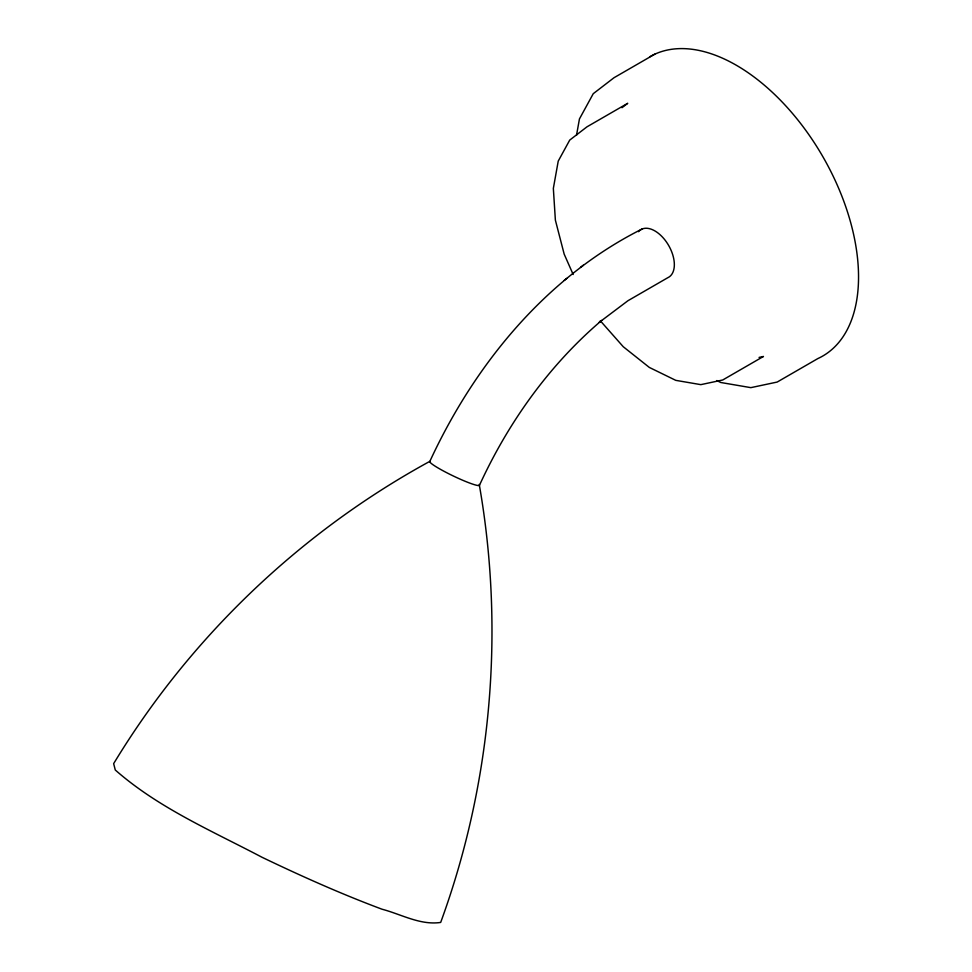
<?xml version="1.0" encoding="UTF-8"?>
<svg xmlns="http://www.w3.org/2000/svg" width="972" height="972" viewBox="0 0 972 972"><rect width="100%" height="100%" fill="white"/><g stroke="black" fill="none" stroke-linecap="round" stroke-linejoin="round"><path stroke-width="1.46" d="M576.505 135.339L579.446 118.936L593.248 93.689L614.012 77.724L654.751 54.201M638.531 231.688A27.556 15.917 60 0 1 667.545 243.644A27.556 15.917 60 0 1 667.873 277.664L627.961 300.713L599.202 322.388L601.656 320.444C549.034 365.205 508.137 422.784 479.415 485.393C504.833 631.168 491.54 783.432 440.68 922.428C420.378 925.478 401.181 914.239 382.045 909.221C341.16 893.948 301.308 876.112 261.966 857.243C211.799 830.817 158.205 807.805 115.279 770.006L113.651 763.628C190.087 637.377 300.36 532.073 429.867 461.336C474.409 364.925 545.705 277.421 641.848 229.137M564.27 280.337L566.725 278.393M580.527 267.385L583.261 265.222M621.971 107.722L627.73 103.299L586.991 126.822L569.713 140.102L558.232 161.109L553.347 188.398L555.377 220.134L564.173 254.117L573.164 274.493M759.083 357.404L763.457 356.469L722.718 379.991L700.824 384.645L675.783 380.356L649.32 367.428L623.234 346.712L600.307 320.772M716.777 380.55L720.75 382.494L750.846 387.646L777.175 382.057L817.914 358.534A172.822 99.776 60 0 0 824.924 160.319A172.822 99.776 60 0 0 649.624 56.862M479.172 484.421A27.556 2.94 25.6 0 1 455.601 477.07A27.556 2.94 25.6 0 1 429.867 461.336"/></g></svg>
